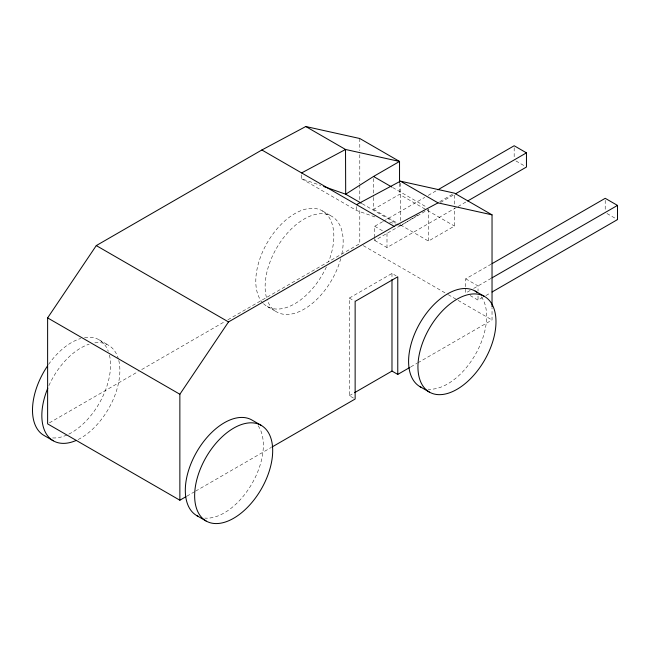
<?xml version="1.0" encoding="UTF-8"?>
<svg xmlns="http://www.w3.org/2000/svg" width="650" height="650" viewBox="0 0 650 650"><rect width="100%" height="100%" fill="white"/><g stroke="black" fill="none" stroke-linecap="round" stroke-linejoin="round"><path stroke-width="0.49" stroke-dasharray="3.25 2.44" d="M417.479 215.166L400.611 225.908L388.156 221.544M373.523 197.405L373.523 209.365L399.539 194.35L426.562 209.95M374.709 237.421L374.709 226.273L382.606 221.715M383.484 221.211L424.71 197.405M428.22 195.382L436.109 190.824M49.384 422.858L138.198 371.581M141.716 369.549L224.372 321.823M227.89 319.792L359.791 243.636L359.791 208.26M439.717 201.671L452.725 194.155M374.709 238.428L374.709 240.459L428.22 209.56M440.497 202.475L453.659 194.878M374.709 240.459L386.994 247.553L457.169 207.033M458.047 206.529L466.814 201.468M400.546 224.973L428.439 241.077L454.456 226.054L454.456 208.114M353.478 398.068L349.351 395.688L349.351 298.066L391.983 273.447L396.118 275.827M470.137 290.485L465.749 293.02L465.749 278.834L491.189 264.144M473.647 288.462L491.189 278.33M470.137 295.547L478.034 300.113L482.422 297.578M485.932 295.555L490.311 293.02M349.351 395.688L353.697 393.177M186.875 496.169L194.756 491.619M195.634 491.108L271.001 447.598M410.857 366.852L416.967 363.326M417.844 362.822L492.034 319.987L492.034 307.856M301.616 174.874L301.616 178.766L320.783 185.477M301.616 178.766L356.533 210.478L376.659 217.523M515.929 160.948L524.704 166.018M606.97 213.509L617.5 219.594M392.706 187.541L426.701 207.171M427.432 210.454L454.456 226.054M373.523 209.365L396.191 222.454M362.261 203.767L396.256 223.397M397.126 223.901L400.611 225.908L400.603 223.925M374.709 226.273L382.606 230.831M465.749 278.834L478.034 285.927L478.034 290.989M322.4 210.901L331.744 216.287M363.293 245.659L447.371 294.198M448.248 294.702L492.034 319.987M349.351 298.066L354.307 300.926M267.215 306.475L276.559 311.87M99.117 339.812L108.452 345.207M400.457 183.162L400.603 222.926M605.215 200.338L605.215 211.486M514.174 147.778L514.174 158.925M478.034 296.059L478.034 300.113M454.456 195.146L454.456 207.114M428.439 209.17L428.439 241.077M399.539 183.381L399.539 194.35M391.983 273.447L391.983 278.476M386.994 233.366L386.994 247.553M373.523 178.466L373.523 196.406M359.791 138.507L359.791 150.638M359.791 154.676L359.791 183.991M359.791 185.006L359.791 201.183M356.533 206.578L356.533 210.478M262.844 302.981A55.185 31.858 -60 0 1 268.036 241.369A55.185 31.858 -60 0 1 319.012 209.373A55.185 31.858 -60 0 1 328.608 261.706M326.381 266.939A55.185 31.858 -60 0 1 263.51 303.664M266.459 297.505A55.185 31.858 -60 0 1 304.151 219.026A55.185 31.858 -60 0 1 341.843 253.979M340.738 258.627A55.185 31.858 -60 0 1 303.347 309.595A55.185 31.858 -60 0 1 267.036 299.423M481.406 296.847A55.185 31.858 -60 0 1 475.207 354.819A55.185 31.858 -60 0 1 428.106 389.171M84.541 337.61A55.185 31.858 -60 0 1 108.306 351.333M109.444 355.079A55.185 31.858 -60 0 1 67.819 434.598M66.893 435.012A55.185 31.858 -60 0 1 52.008 437.889M48.587 364.382A55.185 31.858 -60 0 1 80.73 338.504M94.843 342.859A55.185 31.858 -60 0 1 118.284 358.605M118.779 360.474A55.185 31.858 -60 0 1 78.089 439.538M48.896 385.621A55.185 31.858 -60 0 1 89.172 344.175M258.123 425.758A55.185 31.858 -60 0 1 251.916 483.73A55.185 31.858 -60 0 1 204.815 518.091"/><path stroke-width="0.97" d="M185.998 496.673L179.863 500.216L47.621 423.873L47.621 317.899L96.281 245.586L261.869 149.979L305.784 126.522L359.791 138.507L399.539 161.452L399.539 182.382M179.863 500.216L179.863 394.249L228.516 321.929L394.111 226.33L438.019 202.865L492.034 214.849L492.034 306.841M305.784 126.522L345.524 149.468L399.539 161.452L373.523 176.467L345.694 194.204L323.659 186.485M437.864 189.808L514.174 145.754L526.459 152.847L526.459 167.034L467.691 200.964M455.414 193.862L526.459 152.847M492.066 263.64L605.215 198.315L617.5 205.408L617.5 219.594L492.066 292.004M492.066 277.826L617.5 205.408M354.575 392.673L391.983 371.077L397.767 374.408L409.988 367.356M271.879 447.094L355.136 399.027L355.136 301.397L397.767 276.786L397.767 374.408M301.616 172.924L345.524 149.468L345.694 194.204L361.384 203.263M356.533 204.636L400.449 181.171L454.456 193.156L492.034 214.849M400.449 181.171L438.019 202.865M373.523 176.467L391.828 187.037M261.869 149.979L394.111 226.33M475.207 291.094L484.551 296.489A55.185 31.858 -60 0 1 467.058 381.973A55.185 31.858 -60 0 1 419.266 354.38A55.185 31.858 -60 0 1 484.551 296.489M420.022 386.677L429.366 392.072M96.281 245.586L228.516 321.929M261.259 425.401A55.185 31.858 -60 0 0 195.975 483.291A55.185 31.858 -60 0 0 243.766 510.884A55.185 31.858 -60 0 0 261.259 425.401L251.916 420.014A55.185 31.858 -60 0 0 195.951 453.261A55.185 31.858 -60 0 0 198.38 516.433M47.621 317.899L179.863 394.249M196.731 515.596L206.074 520.983M53.267 440.789L43.932 435.394A55.185 31.858 -60 0 1 47.499 365.966M391.983 279.484L391.983 371.077M421.663 387.522A55.185 31.858 -60 0 1 420.428 322.262A55.185 31.858 -60 0 1 477.498 292.662M76.237 440.407A55.185 31.858 -60 0 1 47.767 388.237"/></g></svg>
